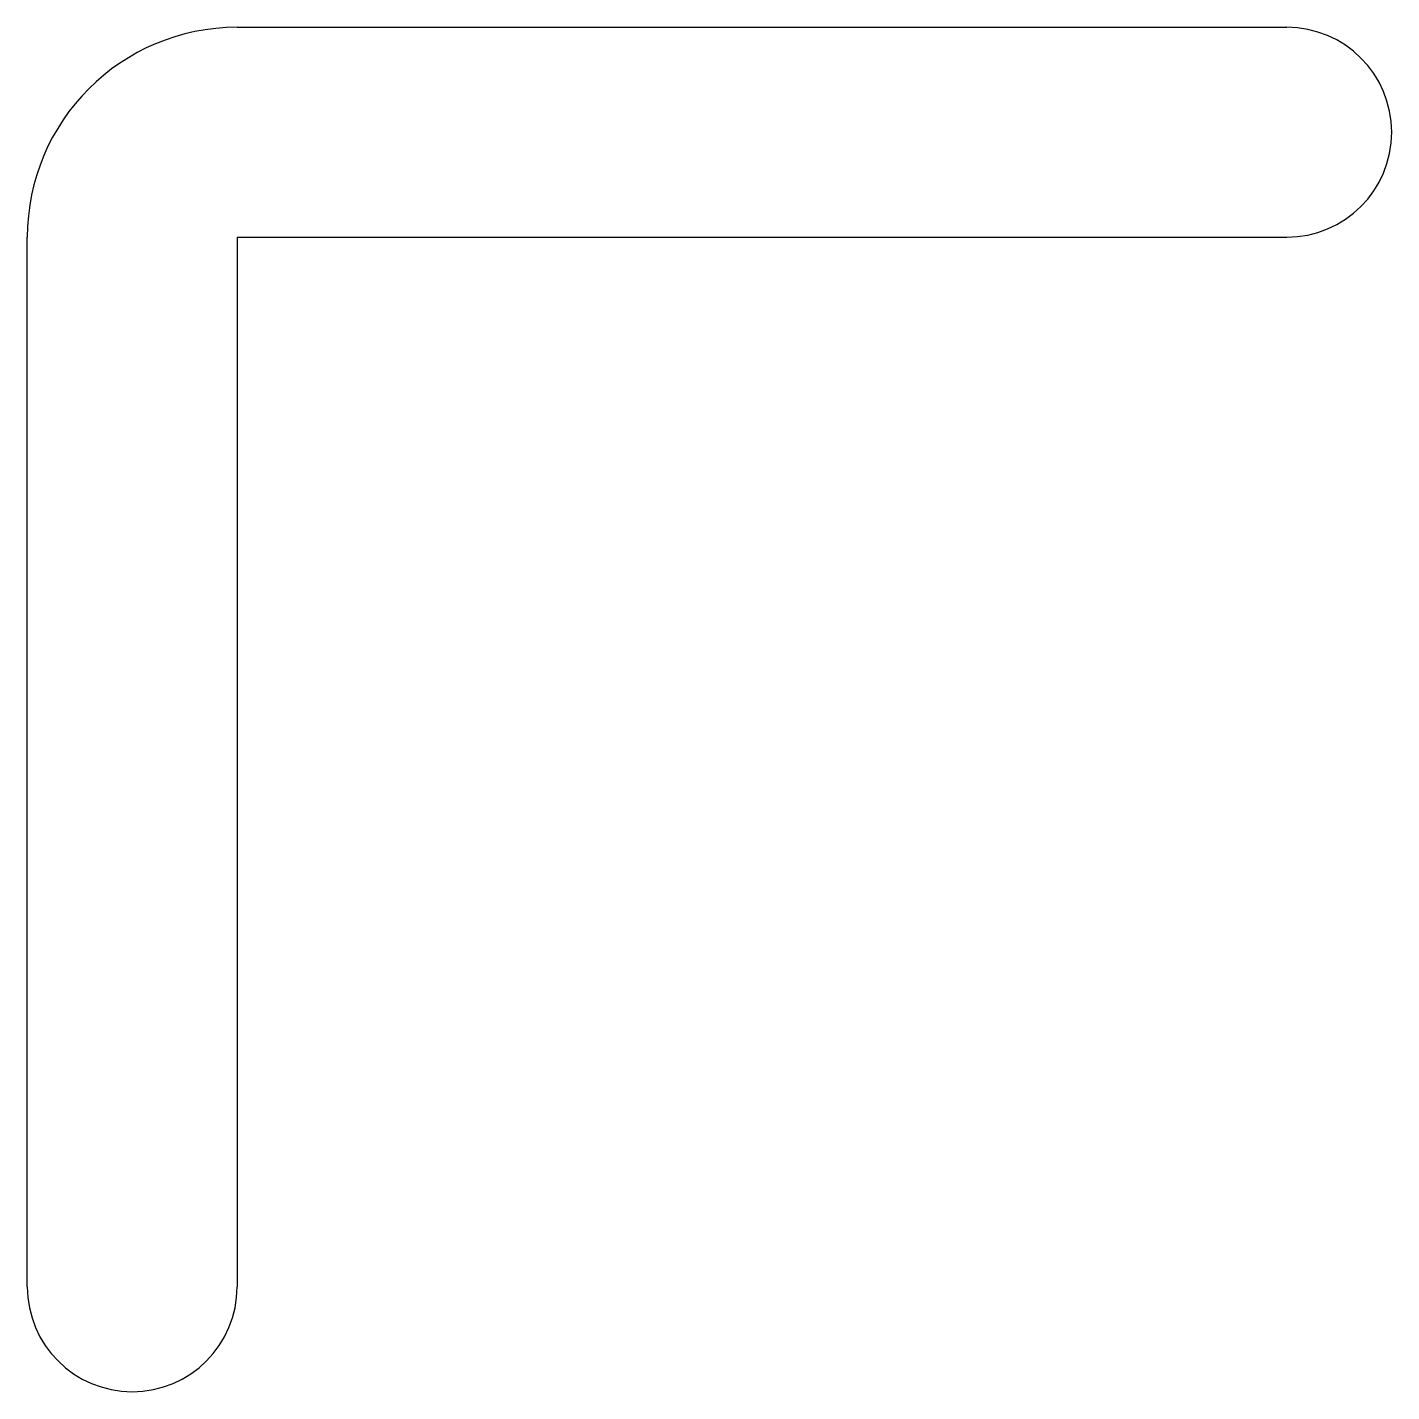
# Model space of a CAD drawing. Extents: x 112 to 151, y -141.5 to -84.5.
# Drawn here: x 112 to 125, y -97.5 to -84.5 of the extents above.
import ezdxf

# ---------------------------------------------------------------- set-up
doc = ezdxf.new("R2010")
doc.units = 0
doc.layers.add('BLACK', color=7, linetype='CONTINUOUS')

msp = doc.modelspace()

# ---------------------------------------------------------------- linework, layer by layer
at = {"layer": 'BLACK', "linetype": 'CONTINUOUS'}
for p, q in [((114, -84.5), (124, -84.5)), ((112, -96.5), (112, -86.5)), ((114, -86.5), (114, -96.5)), ((114, -86.5), (124, -86.5))]:
    msp.add_line(p, q, dxfattribs=at)
at = {"layer": 'BLACK'}
for centre, radius, start, end in [((114, -86.5), 2, 90, 180), ((124, -85.5), 1, -90, 90), ((113, -96.5), 1, -180, 0)]:
    msp.add_arc(centre, radius, start, end, dxfattribs=at)

doc.saveas('drawing.dxf')
